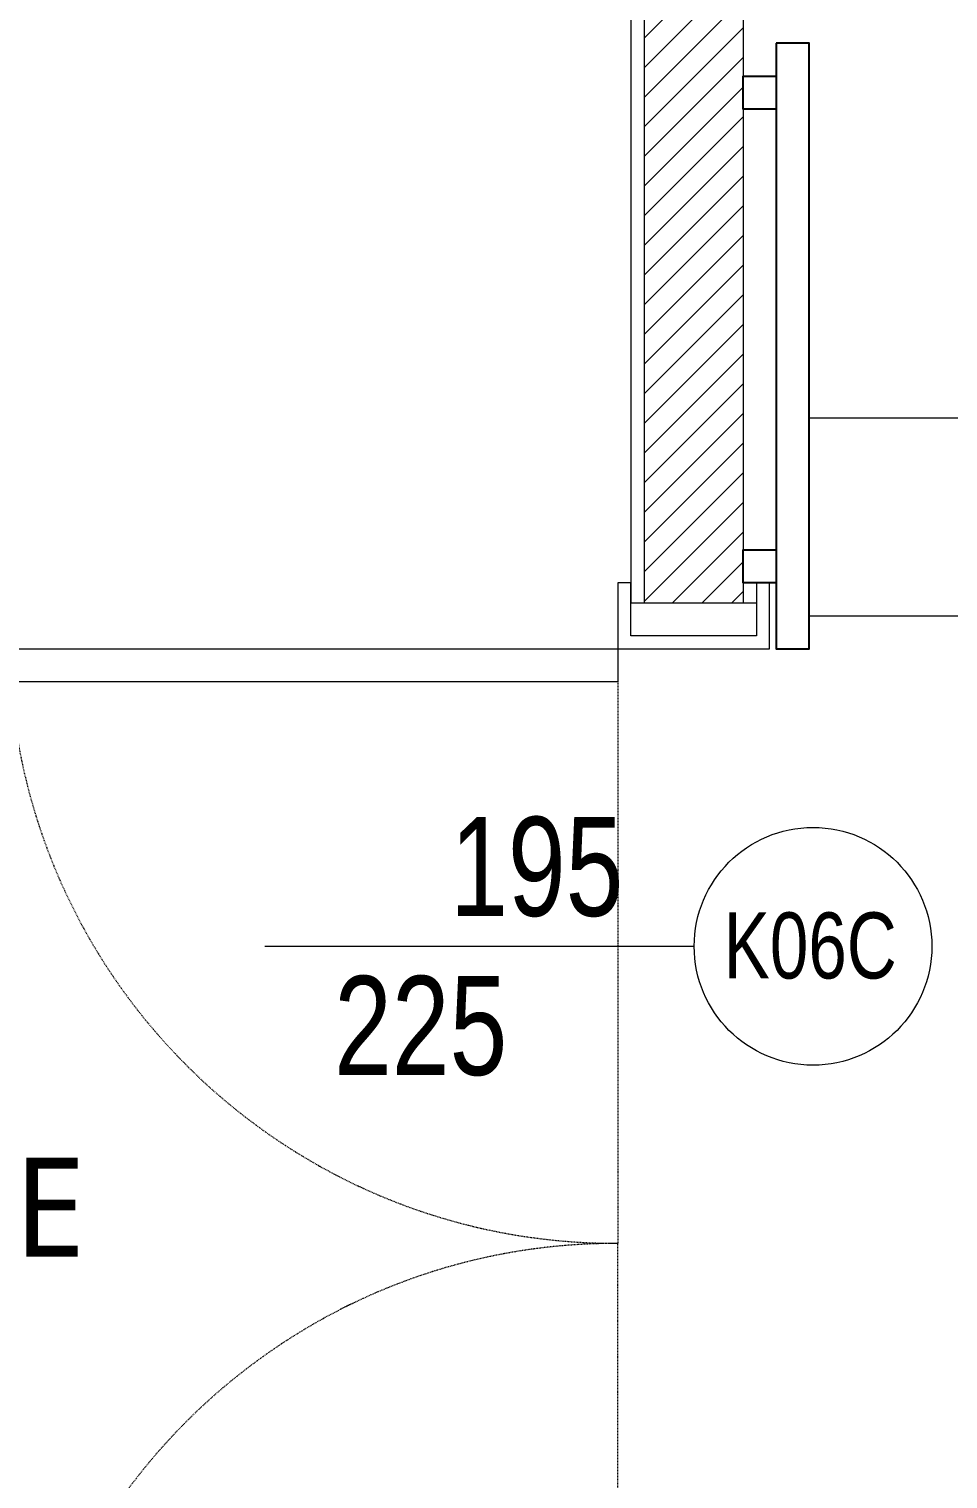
# Model space of a CAD drawing. Header units: millimetres. Extents: x 809 to 8159, y 33 to 4533.
# Drawn here: x 5118.6 to 5257.9, y 3725.9 to 3945.4 of the extents above; entities that cross this region are included whole.
import ezdxf
from ezdxf.enums import TextEntityAlignment as Align

# ---------------------------------------------------------------- set-up
doc = ezdxf.new("R2010")
doc.units = ezdxf.units.MM
doc.linetypes.add('HIDDEN2', pattern=[0.1875, 0.125, -0.0625])
for name, color, linetype, lineweight in [('0-RefEdit0', 7, 'Continuous', 0), ('DUVAR', 2, 'Continuous', 15), ('DUVAR TARAMA', 9, 'Continuous', 9), ('KAPI', 20, 'Continuous', 0), ('kapi_tag_yeni', 2, 'Continuous', 0), ('MAHAL', 6, 'Continuous', 0), ('Sıva', 1, 'Continuous', 0)]:
    doc.layers.add(name, color=color, linetype=linetype, lineweight=lineweight)
doc.layers.add('AHŞAP KUMAŞ SUNGER', color=4, linetype='Continuous')
doc.styles.add('kapi_tag', font='arial.ttf', dxfattribs={"width": 0.75})
doc.styles.get("Standard").update_dxf_attribs({"font": 'arial.ttf'})

# ---------------------------------------------------------------- blocks, each defined once
blk = doc.blocks.new('kapi_tag_yeni')
at = {"layer": 'kapi_tag_yeni'}
blk.add_line((0, 0), (-0.6504, 0), dxfattribs=at)
blk.add_circle((-0.8304, 0), 0.18, dxfattribs=at)
at = {"layer": 'kapi_tag_yeni', "style": 'kapi_tag', "width": 0.75}
for tag, p in [('KAPI_ENI', (-0.553, 0.047)), ('KAPI_BOYU', (-0.553, -0.194))]:
    blk.add_attdef(tag, p, '', height=0.15, dxfattribs=at)
blk.add_attdef('KAPI_TAG_02', text='', height=0.15, dxfattribs=at).set_placement((-0.8304, 0), align=Align.MIDDLE_CENTER)

msp = doc.modelspace()

# ---------------------------------------------------------------- hatches: boundary and pattern name
at = {"layer": 'DUVAR TARAMA'}
h = msp.add_hatch(dxfattribs=at)
h.set_pattern_fill('ANSI31', color=256)
h.set_pattern_definition([(45, (18702.033, -431.9434), (-2.245064, 2.245064), [])])
h.paths.add_polyline_path([(5226.83, 3955.3), (5211.83, 3955.3), (5211.83, 3858.58), (5226.83, 3858.58)])
h.paths.add_polyline_path([(7138.79, 4138.51), (7138.79, 4138.51), (7193.78, 4141.65), (7193.78, 4141.69)])
h.paths.add_polyline_path([(4331.64, 3862.07), (4331.64, 3877.25), (4006.83, 3826.31), (4006.83, 3811.12)])

# ---------------------------------------------------------------- linework, layer by layer
at = {"layer": '0-RefEdit0', "elevation": 0}
for points in [[(5236.83, 3886.58), (5401.83, 3886.58)], [(5236.83, 3856.58), (5401.83, 3856.58)]]:
    msp.add_lwpolyline(points, dxfattribs=at)
at = {"layer": 'AHŞAP KUMAŞ SUNGER', "elevation": 0}
for points in [[(5231.84, 3943.3), (5231.83, 3851.58), (5236.83, 3851.58), (5236.83, 3943.3)], [(5231.83, 3933.3), (5226.83, 3933.3), (5226.83, 3938.3), (5231.83, 3938.3)], [(5231.83, 3861.58), (5226.83, 3861.58), (5226.83, 3866.58), (5231.83, 3866.58)]]:
    msp.add_lwpolyline(points, close=True, dxfattribs=at)
at = {"layer": 'DUVAR'}
for p, q in [((5211.83, 3955.3), (5211.83, 3858.58)), ((5226.83, 3955.3), (5226.83, 3858.58))]:
    msp.add_line(p, q, dxfattribs=at)
at = {"layer": 'KAPI', "linetype": 'HIDDEN2'}
for p, q in [((5207.83, 3851.58), (5207.83, 3761.53)), ((5207.83, 3671.57), (5207.83, 3761.62))]:
    msp.add_line(p, q, dxfattribs=at)
at = {"layer": 'KAPI', "elevation": 0}
for points in [[(5228.83, 3861.58), (5228.83, 3853.58), (5209.83, 3853.58), (5209.83, 3861.58), (5207.83, 3861.58), (5207.83, 3851.58), (5228.83, 3851.58), (5230.83, 3851.58), (5230.83, 3861.58)], [(5228.83, 3858.58), (5228.83, 3853.58), (5209.83, 3853.58), (5209.83, 3858.58)], [(5207.83, 3851.58), (5207.83, 3846.58), (5115.83, 3846.58), (5115.83, 3851.58)]]:
    msp.add_lwpolyline(points, close=True, dxfattribs=at)
at = {"layer": 'KAPI', "linetype": 'HIDDEN2'}
for centre, start, end in [((5207.56, 3853.57), 184.3595, 270.17), ((5207.56, 3669.58), 89.83, 175.6405)]:
    msp.add_arc(centre, 91.99, start, end, dxfattribs=at)
at = {"layer": 'Sıva', "elevation": 0}
msp.add_lwpolyline([(5209.83, 3982.72), (5209.83, 3858.58)], dxfattribs=at)

# ---------------------------------------------------------------- block references
at = {"layer": 'kapi_tag_yeni'}
ref = msp.add_blockref('kapi_tag_yeni', (5154.37, 3806.55), dxfattribs=dict(at, xscale=99.99999999999996, yscale=99.99999999999996, zscale=99.99999999999996, rotation=180))
ref.add_attrib('KAPI_BOYU', '195', (5182.46, 3811.15), dxfattribs={"height": 15, "style": 'kapi_tag', "width": 0.75})
ref.add_attrib('KAPI_ENI', '225', (5164.88, 3787.06), dxfattribs={"height": 15, "style": 'kapi_tag', "width": 0.75})
ref.add_attrib('KAPI_TAG_02', 'K06C', dxfattribs={"height": 10, "style": 'kapi_tag', "width": 0.75}).set_placement((5236.99, 3806.68), align=Align.MIDDLE_CENTER)

# ---------------------------------------------------------------- texts
at = {"layer": 'MAHAL', "insert": (4912.61, 3799.55), "char_height": 15, "attachment_point": 1}
msp.add_mtext_dynamic_manual_height_columns('\\pi102.34481;{\\fTrebuchet MS|b0|i0|c162|p34;B105\\P\\pi37.27916;KONFERANS FUAYE\\P\\pi86.06199;53.50m²\\P\\pi30.55323;\\fArial|b1|i0|c162|p34;\\H0.7619x;DÖŞ:\\fArial|b0|i0|c162|p34; ŞAP+POLİÜRETAN\\P\\pi54.42939;\\fArial|b1|i0|c162|p34;DUV: \\fTrebuchet MS|b1|i0|c162|p34; SIVA\\fArial|b0|i0|c162|p34;+ BOYA\\P\\pi80.90178;\\fArial|b1|i0|c162|p34;TAV: \\fArial|b0|i0|c162|p34;BRÜT}', width=246.2856, gutter_width=1, heights=[0], dxfattribs=at)

doc.saveas('drawing.dxf')
